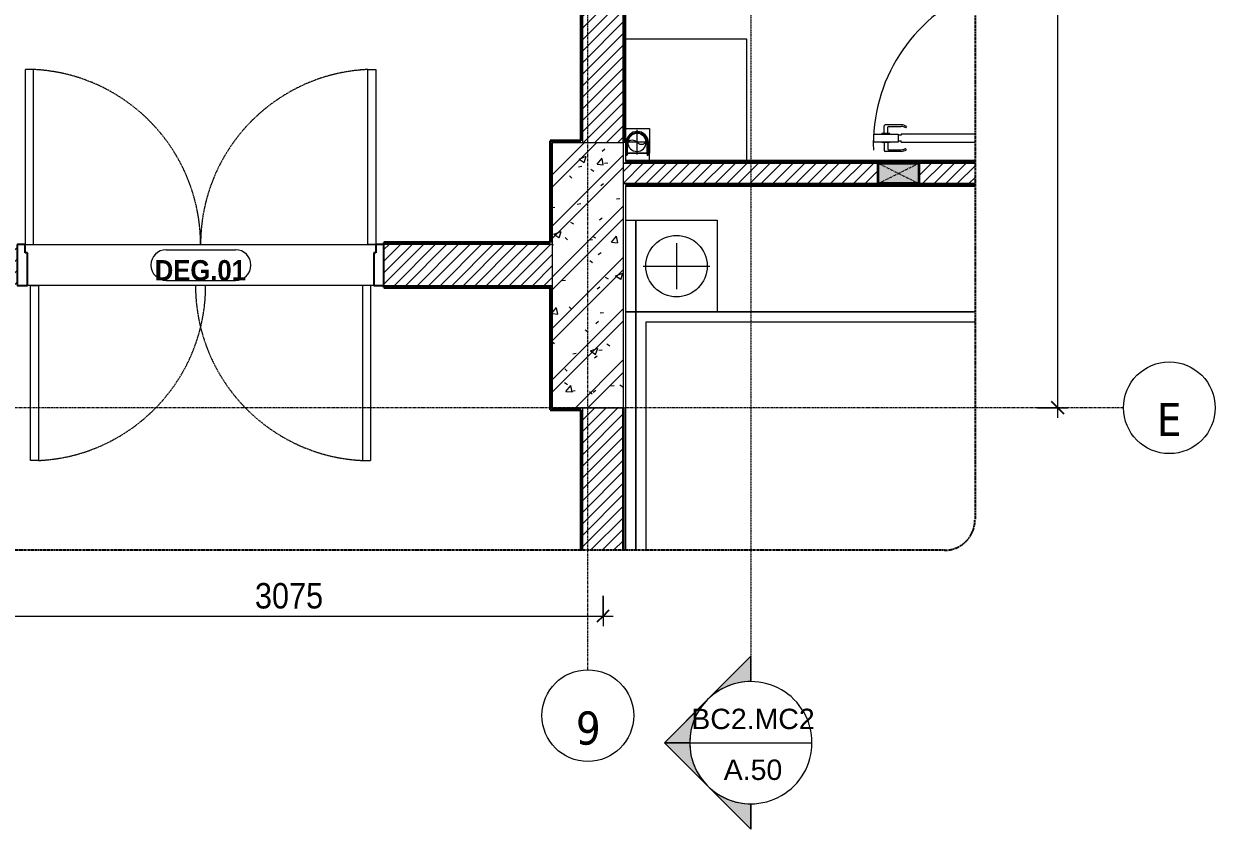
# Model space of a CAD drawing. Header units: millimetres. Extents: x 74302 to 149682, y -1785 to 49068.
# Drawn here: x 80785 to 86631, y 37169 to 41121 of the extents above; entities that cross this region are included whole.
import ezdxf

# ---------------------------------------------------------------- set-up
doc = ezdxf.new("R2010")
doc.units = ezdxf.units.MM
for name, pattern in [('Dash', [6, 3, -3]), ('Dash - Tight', [4.5, 3, -1.5]), ('Dash Dot 3_16_', [7.9375, 4.7625, -1.5875, 0, -1.5875]), ('Grid Line', [22.225, 12.7, -3.175, 3.175, -3.175]), ('Hidden', [7.14375, 4.7625, -2.38125]), ('IMPORT-CENTER _3_', [10.16, 6.35, -1.27, 1.27, -1.27])]:
    doc.linetypes.add(name, pattern=pattern)
for name, color, linetype, lineweight in [('0-1', 7, 'Continuous', 5), ('A-ANNO-DIMS', 211, 'Continuous', 9), ('A-ANNO-DIMS-50', 211, 'Continuous', 9), ('A-DETL-GENF-1', 7, 'Continuous', 18), ('A-DETL-GENF-2', 92, 'Dash - Tight', 18), ('A-DETL-GENF-3', 92, 'Hidden', 25), ('A-DOOR', 31, 'Continuous', 18), ('A-DOOR-FRAM', 31, 'Continuous', 25), ('A-DOOR-IDEN', 31, 'Continuous', 9), ('A-FLOR-HRAL', 11, 'Continuous', 18), ('A-FLOR-HRAL-1', 7, 'Continuous', 18), ('A-WALL', 113, 'Continuous', 18), ('A-WALL-1', 7, 'Continuous', 18), ('A-WALL-3', 113, 'Continuous', 35), ('A-WALL-PATT-1', 9, 'Continuous', 18), ('A-WALL-PATT-2', 7, 'Continuous', 18), ('A-WALL-PATT-3', 111, 'Continuous', 18), ('G-ANNO-SYMB', 111, 'Continuous', 9), ('G-ANNO-SYMB-1', 111, 'Dash Dot 3_16_', 18), ('G-IMPT', 8, 'Continuous', 18), ('G-IMPT-1', 254, 'Continuous', 18), ('G-IMPT-3', 8, 'IMPORT-CENTER _3_', 18), ('I-FURN', 30, 'Continuous', 18), ('I-FURN-1', 253, 'Continuous', 18), ('I-WALL-1', 250, 'Continuous', 35), ('I-WALL-3', 2, 'Continuous', 35), ('M-EQPM', 50, 'Continuous', 18), ('S-COLS', 52, 'Continuous', 18), ('S-COLS-1', 9, 'Continuous', 18), ('S-COLS-2', 250, 'Continuous', 35), ('S-COLS-HDLN-1', 7, 'Dash', 18), ('S-GRID-1', 1, 'Grid Line', 9), ('S-GRID-IDEN', 1, 'Continuous', 9)]:
    doc.layers.add(name, color=color, linetype=linetype, lineweight=lineweight)
doc.styles.add('Arial_2', font='arial.ttf', dxfattribs={"height": 100})
doc.styles.add('Arial_B', font='arialbd.ttf', dxfattribs={"width": 0.9, "height": 100})
doc.styles.add('Tahoma_B', font='tahomabd.ttf', dxfattribs={"height": 162.5})
doc.styles.add('UTM Avo', font='', dxfattribs={"width": 0.9, "height": 125})
doc.styles.get('UTM Avo').set_extended_font_data('UTM Avo')
doc.dimstyles.new('1_Dim_chi_tiet_2_5', dxfattribs={"dimscale": 304.8, "dimtxt": 124.912619, "dimasz": 0.19685, "dimexe": 0.164042, "dimexo": 0.0625, "dimgap": 0.016404, "dimtad": 1, "dimdec": 0, "dimrnd": 5, "dimzin": 0, "dimdsep": 46, "dimtxsty": 'UTM Avo', "dimblk1": 'OBLIQUE', "dimblk2": 'OBLIQUE', "dimsah": 1, "dimcen": 0.09, "dimdle": 0.164042, "dimazin": 0, "dimtfac": 1, "dimtdec": 4, "dimtix": 1, "dimtmove": 0, "dimatfit": 3, "dimfxl": 0.328084, "dimfxlon": 1, "dimtvp": 1, "dimtolj": 1, "dimtzin": 0, "dimarcsym": 2})
pattern_1 = [(45, (0, 0), (-26.516504, 26.516504), [])]
pattern_2 = [(45, (0, 0), (-28.284271, 28.284271), [])]

# ---------------------------------------------------------------- blocks, each defined once
blk = doc.blocks.new('NCV_TKTC_KET CAU_rvt-1-TKCS_SẢNH - BẬC CẤP 2 - MẶT BẰNG')
at = {"layer": 'S-COLS-1'}
h = blk.add_hatch(dxfattribs=at)
h.set_pattern_fill('FP_2', color=256, style=0, pattern_type=2)
h.set_pattern_definition([(45, (0, 0), (-125.7236, 125.7236), []), (45, (0, 190.5), (-125.7236, 125.7236), [])])
h.paths.add_polyline_path([(83727.6, 39236.9), (83727.6, 40536.9), (83377.6, 40536.9), (83377.6, 39236.9)])
h = blk.add_hatch(dxfattribs=at)
h.set_pattern_fill('FP_3', color=256, style=0, pattern_type=2)
h.set_pattern_definition([(50, (0, 0), (364.3679, -31.8783), [38.1, -419.1]), (355, (0, 0), (-70.4859, 382.1133), [30.48, -335.28]), (100.451, (30.36, -2.66), (293.885, 350.2334), [32.38, -356.18]), (46.184, (0, 101.6), (542.1585, -84.0858), [57.15, -628.65]), (96.636, (45.2, 94.6), (474.805, 494.8554), [48.57, -534.27]), (351.184, (0, 101.6), (474.8102, 494.85), [45.72, -502.92]), (21, (50.8, 76.2), (303.2285, -204.5305), [38.1, -419.1]), (326, (50.8, 76.2), (123.6039, 368.376), [30.48, -335.28]), (71.451, (76.07, 59.16), (426.8341, 163.8427), [32.38, -356.18]), (37.5, (0, 0), (6.17665, 169.11015), [16.764, -314.452, 16.764, -323.596, -336.55]), (37.5, (0, 0), (6.17665, 169.11015), [-671.576, 16.764, -319.786]), (7.5, (0, 0), (133.63888, 200.3615), [16.764, -177.292, 16.764, -306.832, -128.27]), (7.5, (0, 0), (133.63888, 200.3615), [-517.652, 16.764, -111.506]), (327.5, (-113.28, 0), (271.18182, -11.45836), [16.764, -110.236, 16.764, -379.476, -525.78]), (327.5, (-113.28, 0), (271.18182, -11.45836), [-523.24, 16.764, -509.016]), (317.5, (-164.08, 0), (296.2585, 50.85285), [16.764, -148.336, 16.764, -246.38, -373.38]), (317.5, (-164.08, 0), (296.2585, 50.85285), [-428.244, 16.764, -356.616])])
h.paths.add_polyline_path([(83727.6, 39236.9), (83727.6, 40536.9), (83377.6, 40536.9), (83377.6, 39236.9)])
at = {"layer": 'S-COLS'}
for p, q in [((83727.6, 40536.9), (83377.6, 40536.9)), ((83377.6, 40536.9), (83377.6, 39236.9)), ((83727.6, 39236.9), (83727.6, 40536.9)), ((83377.6, 39236.9), (83727.6, 39236.9))]:
    blk.add_line(p, q, dxfattribs=at)
blk = doc.blocks.new('Railing - Railing-969000-TKCS_SẢNH - BẬC CẤP 2 - MẶT BẰNG')
at = {"layer": 'A-FLOR-HRAL-1'}
blk.add_line((60829.1, 31066.2), (60829.1, 29276.7), dxfattribs=at)
blk = doc.blocks.new('Railing - Railing-969001-TKCS_SẢNH - BẬC CẤP 2 - MẶT BẰNG')
at = {"layer": 'A-FLOR-HRAL-1'}
blk.add_line((60829.1, 32266.2), (60829.1, 31186.2), dxfattribs=at)
blk = doc.blocks.new('GIUONG NGU-2TAB-1600x2000 - GIUONG NGU-2TAB-1600x2000-851491-TKCS_SẢNH - BẬC CẤP 2 - MẶT BẰNG')
at = {"layer": 'I-FURN-1'}
for p, q in [((458.5, 50), (458.5, 1715)), ((458.5, 1715), (458.5, 50)), ((508.5, 1715), (508.5, 100)), ((8.5, 50), (8.5, 450.3)), ((8.5, 450.3), (458.5, 450.3)), ((8.5, 450.3), (458.5, 450.3)), ((8.5, 50), (8.5, 450.3)), ((233.5, 86.8), (233.5, 413.5)), ((458.5, 450.3), (458.5, 50)), ((458.5, 450.3), (458.5, 50)), ((120.2, 250.2), (346.8, 250.2)), ((508.5, 100), (1628.1, 100)), ((458.5, 50), (8.5, 50)), ((8.5, 0), (8.5, 50)), ((8.5, 50), (458.5, 50)), ((458.5, 50), (8.5, 50)), ((1628.1, 50), (458.5, 50)), ((458.5, 50), (458.5, 0)), ((458.5, 0), (458.5, 50)), ((458.5, 50), (1628.1, 50)), ((458.5, 50), (1628.1, 50))]:
    blk.add_line(p, q, dxfattribs=at)
blk.add_circle((233.5, 250.2), 150.7, dxfattribs=at)
blk = doc.blocks.new('MAY GIAT - MAY GIAT_dwg-V1-TKCS_SẢNH - BẬC CẤP 2 - MẶT BẰNG')
at = {"layer": 'G-IMPT-1', "flags": 128}
blk.add_lwpolyline([(5, 596.6), (5, 2.3), (605, 2.3)], dxfattribs=at)
blk = doc.blocks.new('MAY GIAT - MAY GIAT-401071-TKCS_SẢNH - BẬC CẤP 2 - MẶT BẰNG')
at = {"layer": 'I-FURN-1'}
for p, q in [((5, -2.3), (605, -2.3)), ((5, -596.6), (5, -2.3))]:
    blk.add_line(p, q, dxfattribs=at)
at = {"extrusion": (0, 0, -1), "zscale": -1, "rotation": 180}
blk.add_blockref('MAY GIAT - MAY GIAT_dwg-V1-TKCS_SẢNH - BẬC CẤP 2 - MẶT BẰNG', (0, 0), dxfattribs=at)
blk = doc.blocks.new('G1_SOF - BO TRU - 100x200-746114-TKCS_SẢNH - BẬC CẤP 2 - MẶT BẰNG')
at = {"layer": 'S-COLS-1'}
blk.add_hatch(color=256, dxfattribs=at).paths.add_polyline_path([(50, -100), (50, 100), (-50, 100), (-50, -100)])
at = {"layer": 'S-COLS-2'}
for p, q in [((-50, 100), (50, 100)), ((-50, -100), (-50, 100)), ((50, 100), (50, -100)), ((50, -100), (-50, -100))]:
    blk.add_line(p, q, dxfattribs=at)
at = {"layer": 'S-COLS-HDLN-1'}
for p, q in [((50, -100), (-50, 100)), ((-50, -100), (50, 100))]:
    blk.add_line(p, q, dxfattribs=at)
blk = doc.blocks.new('DOOR_CW_01 CANH MO-PANEL KINH - DIG_01-900x2200-CỬA NHÔM KÍNH-400868-TKCS_SẢNH - BẬC CẤP 2 - MẶT BẰNG')
at = {"layer": 'A-DETL-GENF-1'}
for p, q in [((-399, 820.5), (-438, 820.5)), ((-399, 831.8), (-397, 831.8)), ((-399, 792.2), (-399, 831.8)), ((-397, 872), (-357, 872)), ((-397, 752), (-397, 872)), ((-397, 792.2), (-397, 831.8)), ((-357, 872), (-357, 752)), ((-357, 792.2), (-357, 831.8)), ((-355, 831.8), (-357, 831.8)), ((-355, 792.2), (-355, 831.8)), ((-355, 820.5), (-316, 820.5)), ((-442, 737), (-442, 816.5)), ((-434, 799.5), (-434, 737)), ((-399, 803.5), (-430, 803.5)), ((-397, 792.2), (-399, 792.2)), ((-357, 792.2), (-355, 792.2)), ((-355, 803.5), (-324, 803.5)), ((-320, 799.5), (-320, 737)), ((-312, 737), (-312, 816.5)), ((-433.9, 711.2), (-427.3, 715.8)), ((-357, 752), (-397, 752)), ((-397, 738), (-391, 738)), ((-397, 738), (-397, 375)), ((-363, 752), (-391, 752)), ((-391, 752), (-391, 738)), ((-363, 738), (-363, 752)), ((-357, 738), (-363, 738)), ((-357, 375), (-357, 738)), ((-320.1, 711.2), (-326.7, 715.8))]:
    blk.add_line(p, q, dxfattribs=at)
for centre, radius, start, end in [((-438, 816.5), 4, 90, 180), ((-407, 60), 814, 22.77128, 92), ((-316, 816.5), 4, 0, 90), ((-430, 799.5), 4, 90, 180), ((-324, 799.5), 4, 360, 90), ((-397, 737), 45, 180, 215), ((-397, 737), 37, 180, 215), ((-357, 737), 37, 325, 0), ((-357, 737), 45, 325, 0)]:
    blk.add_arc(centre, radius, start, end, dxfattribs=at)
blk = doc.blocks.new('NCV_TKTC_TANG 1_rvt-1-TKCS_SẢNH - BẬC CẤP 2 - MẶT BẰNG')
at = {"layer": 'A-WALL-PATT-1'}
h = blk.add_hatch(dxfattribs=at)
h.set_pattern_fill('FP_1', color=256, style=0, pattern_type=2)
h.set_pattern_definition(pattern_2)
h.paths.add_polyline_path([(83727.6, 40336.9), (84977.2, 40336.9), (84977.2, 40436.9), (83727.6, 40436.9), (83727.6, 40415.2)])
h.paths.add_polyline_path([(85177.2, 40336.9), (85452.6, 40336.9), (85452.6, 40436.9), (85177.2, 40436.9), (85177.2, 40408)])
at = {"layer": 'A-WALL-PATT-2'}
h = blk.add_hatch(dxfattribs=at)
h.set_pattern_fill('FP_4', color=256, style=0, pattern_type=2)
h.set_pattern_definition(pattern_1)
h.paths.add_polyline_path([(83727.6, 40436.9), (85452.6, 40436.9), (85452.6, 40446.9), (83727.6, 40446.9)])
h = blk.add_hatch(dxfattribs=at)
h.set_pattern_fill('FP_4', color=256, style=0, pattern_type=2)
h.set_pattern_definition(pattern_1)
h.paths.add_polyline_path([(83727.6, 40326.9), (85452.6, 40326.9), (85452.6, 40336.9), (83727.6, 40336.9)])
at = {"layer": 'A-WALL-1'}
for p, q in [((83727.6, 40436.9), (84977.2, 40436.9)), ((84977.2, 40436.9), (83727.6, 40436.9)), ((85177.2, 40436.9), (85452.6, 40436.9)), ((85452.6, 40436.9), (85177.2, 40436.9)), ((84977.2, 40336.9), (83727.6, 40336.9)), ((83727.6, 40336.9), (84977.2, 40336.9)), ((85452.6, 40336.9), (85177.2, 40336.9)), ((85177.2, 40336.9), (85452.6, 40336.9))]:
    blk.add_line(p, q, dxfattribs=at)
at = {"layer": 'I-WALL-1'}
for p, q in [((85452.6, 40446.9), (83737.6, 40446.9)), ((83737.6, 40326.9), (85452.6, 40326.9))]:
    blk.add_line(p, q, dxfattribs=at)
at = {"layer": 'A-DOOR', "rotation": 90.00000000000144}
blk.add_blockref('DOOR_CW_01 CANH MO-PANEL KINH - DIG_01-900x2200-CỬA NHÔM KÍNH-400868-TKCS_SẢNH - BẬC CẤP 2 - MẶT BẰNG', (85827.6, 40936.9), dxfattribs=at)
at = {"layer": 'A-FLOR-HRAL'}
for name in ['Railing - Railing-969001-TKCS_SẢNH - BẬC CẤP 2 - MẶT BẰNG', 'Railing - Railing-969000-TKCS_SẢNH - BẬC CẤP 2 - MẶT BẰNG']:
    blk.add_blockref(name, (22908.5, 9260.7), dxfattribs=at)
at = {"layer": 'I-FURN'}
for name, p, rotation in [('MAY GIAT - MAY GIAT-401071-TKCS_SẢNH - BẬC CẤP 2 - MẶT BẰNG', (84334.2, 41051.9), 270), ('GIUONG NGU-2TAB-1600x2000 - GIUONG NGU-2TAB-1600x2000-851491-TKCS_SẢNH - BẬC CẤP 2 - MẶT BẰNG', (83737.6, 40165.4), 270.0000000000001)]:
    blk.add_blockref(name, p, dxfattribs=dict(at, rotation=rotation))
at = {"layer": 'S-COLS', "rotation": 270.0000000000011}
blk.add_blockref('G1_SOF - BO TRU - 100x200-746114-TKCS_SẢNH - BẬC CẤP 2 - MẶT BẰNG', (85077.2, 40386.9), dxfattribs=at)
blk = doc.blocks.new('FD_07 - DIG_01-1800x2200-CỬA ĐI 2 CÁNH 2-2150742-TKCS_SẢNH - BẬC CẤP 2 - MẶT BẰNG')
at = {"layer": 'A-DETL-GENF-2'}
for p, q in [((-860, 960), (-860, 100)), ((-820, 960), (-860, 960)), ((-820, 100), (-820, 960)), ((820, 100), (820, 960)), ((820, 960), (860, 960)), ((860, 960), (860, 100)), ((-860, 100), (-820, 100)), ((860, 100), (820, 100)), ((-835, -960), (-835, -100)), ((-835, -100), (-795, -100)), ((-795, -100), (-795, -960)), ((835, -100), (795, -100)), ((795, -100), (795, -960)), ((835, -960), (835, -100)), ((-795, -960), (-835, -960)), ((795, -960), (835, -960))]:
    blk.add_line(p, q, dxfattribs=at)
for centre, start, end in [((-860, 100), 0, 87.33412), ((860, 100), 92.66588, 180), ((-835, -100), 272.66588, 360), ((835, -100), 180, 267.33412)]:
    blk.add_arc(centre, 860, start, end, dxfattribs=at)
at = {"layer": 'A-DOOR'}
for p, q in [((-860, 100), (860, 100)), ((850, -100), (-850, -100))]:
    blk.add_line(p, q, dxfattribs=at)
at = {"layer": 'A-DOOR-FRAM'}
for p, q in [((-860, 100), (-900, 100)), ((-900, 100), (-900, -100)), ((-860, 60), (-860, 100)), ((-850, 60), (-860, 60)), ((-850, -100), (-850, 60)), ((860, 60), (850, 60)), ((850, 60), (850, -100)), ((900, 100), (860, 100)), ((860, 100), (860, 60)), ((900, -100), (900, 100)), ((-900, -100), (-850, -100)), ((850, -100), (900, -100))]:
    blk.add_line(p, q, dxfattribs=at)
blk = doc.blocks.new('TKTC_XREF_251221_MB TANG 1 - TKTC_XREF_260130_MB TANG 1_dwg_CUM U_DN100-4202112-TKCS_SẢNH - BẬC CẤP 2 - MẶT BẰNG')
at = {"layer": 'G-IMPT'}
blk.add_hatch(color=256, dxfattribs=at).paths.add_polyline_path([(0, -61), (15.8, -58.9), (30.5, -52.8), (43.1, -43.1), (52.8, -30.5), (58.9, -15.8), (61, 0), (58.9, 15.8), (52.8, 30.5), (43.1, 43.1), (30.5, 52.8), (15.8, 58.9), (0, 61), (0, 57), (14.8, 55.1), (28.5, 49.4), (40.3, 40.3), (49.4, 28.5), (55.1, 14.8), (57, 0), (55.1, -14.8), (49.4, -28.5), (40.3, -40.3), (28.5, -49.4), (14.8, -55.1), (0, -57)])
for p, q in [((-79.1, 66.6), (-79.1, 63.4)), ((-76.6, 66.6), (-76.6, 63.4)), ((-74.6, 66.6), (-74.6, 63.4)), ((-72.7, 69.3), (-72.7, 60.7)), ((-66.9, 67.9), (-71.7, 67.9)), ((-66.9, 62.1), (-71.7, 62.1)), ((-65, 69), (0, 69)), ((-79.1, -63.4), (-79.1, -66.6)), ((-76.6, -63.4), (-76.6, -66.6)), ((-74.6, -63.4), (-74.6, -66.6)), ((-72.7, -60.7), (-72.7, -69.3)), ((-66.9, -62.1), (-71.7, -62.1)), ((-66.9, -67.9), (-71.7, -67.9)), ((-65, -69), (0, -69))]:
    blk.add_line(p, q, dxfattribs=at)
at = {"layer": 'G-IMPT', "flags": 128}
for points in [[(-72.7, 67.6), (-78.1, 67.6), (-78.1, 62.4), (-72.7, 62.4)], [(-71.7, 59.2), (-66.9, 59.2), (-66.9, 70.8), (-71.7, 70.8)], [(-66.9, 70.8), (-66.9, 72.7), (-65, 72.7), (-65, 57.3), (-66.9, 57.3), (-66.9, 59.2)], [(-65, 61), (0, 61), (0, 57)], [(-72.7, -62.4), (-78.1, -62.4), (-78.1, -67.6), (-72.7, -67.6)], [(-71.7, -70.8), (-66.9, -70.8), (-66.9, -59.2), (-71.7, -59.2)], [(-66.9, -59.2), (-66.9, -57.3), (-65, -57.3), (-65, -72.7), (-66.9, -72.7), (-66.9, -70.8)], [(-65, -61), (0, -61), (0, -57)]]:
    blk.add_lwpolyline(points, dxfattribs=at)
at = {"layer": 'G-IMPT'}
for centre, radius, start, end in [((-78.1, 66.6), 0.96, 90, 180), ((-78.1, 63.4), 0.96, 180, 270), ((-71.1, 69.3), 1.56, 112.61986, 247.38014), ((-67.9, 65), 4.8, 143.1301, 216.8699), ((-71.1, 60.7), 1.56, 112.61986, 247.38014), ((0, 0), 69, 270, 90), ((0, 0), 61, 270, 90), ((0, 0), 57, 270, 90), ((-78.1, -63.4), 0.96, 90, 180), ((-78.1, -66.6), 0.96, 180, 270), ((-71.1, -60.7), 1.56, 112.61986, 247.38014), ((-67.9, -65), 4.8, 143.1301, 216.8699), ((-71.1, -69.3), 1.56, 112.61986, 247.38014)]:
    blk.add_arc(centre, radius, start, end, dxfattribs=at)
blk = doc.blocks.new('TKTC_XREF_251221_MB TANG 1 - TKTC_XREF_260130_MB TANG 1_dwg_$cc-4202122-TKCS_SẢNH - BẬC CẤP 2 - MẶT BẰNG')
at = {"layer": 'G-IMPT'}
blk.add_circle((0, 0), 0.5, dxfattribs=at)
for centre, radius, start, end in [((0, 0), 0.5, 90, 270), ((0.188, 0.25), 0.313, 126.8699, 233.1301), ((-0.188, -0.25), 0.313, 306.8699, 53.1301)]:
    blk.add_arc(centre, radius, start, end, dxfattribs=at)
at = {"layer": 'G-IMPT-3'}
for p, q in [((-0.673, 0), (0.673, 0)), ((0, -0.673), (0, 0.62))]:
    blk.add_line(p, q, dxfattribs=at)
blk = doc.blocks.new('TKTC_XREF_251221_MB TANG 1 - TKTC_XREF_260130_MB TANG 1_dwg-4202109-TKCS_SẢNH - BẬC CẤP 2 - MẶT BẰNG')
at = {"layer": 'G-IMPT', "flags": 128}
for points in [[(-119414.1, -360739.7), (-119296.3, -360739.7), (-119296.3, -360859.7), (-119414.1, -360859.7)], [(-119414.1, -360859.7), (-119298.3, -360859.7), (-119298.3, -360899.7)]]:
    blk.add_lwpolyline(points, dxfattribs=at)
at = {"extrusion": (0, 0, -1), "xscale": 90.00000000005063, "yscale": 90.00000000005063, "zscale": -90.00000000005063, "rotation": 270.3740267799378}
blk.add_blockref('TKTC_XREF_251221_MB TANG 1 - TKTC_XREF_260130_MB TANG 1_dwg_$cc-4202122-TKCS_SẢNH - BẬC CẤP 2 - MẶT BẰNG', (119358.3, -360806.9), dxfattribs=at)
at = {"xscale": 0.789473684210524, "yscale": 0.789473684210524, "zscale": 0.789473684210524, "rotation": 89.99999999844344}
blk.add_blockref('TKTC_XREF_251221_MB TANG 1 - TKTC_XREF_260130_MB TANG 1_dwg_CUM U_DN100-4202112-TKCS_SẢNH - BẬC CẤP 2 - MẶT BẰNG', (-119356.5, -360808.4), dxfattribs=at)
blk = doc.blocks.new('TKTC_XREF_251221_MB TANG 1 - TKTC_XREF_251221_MB TANG 1-2038492-TKCS_SẢNH - BẬC CẤP 2 - MẶT BẰNG')
blk.add_blockref('TKTC_XREF_251221_MB TANG 1 - TKTC_XREF_260130_MB TANG 1_dwg-4202109-TKCS_SẢNH - BẬC CẤP 2 - MẶT BẰNG', (169499.1, 384109.7))
blk = doc.blocks.new('BORDER VIEW - BORDER VIEW-2327464-TKCS_SẢNH - BẬC CẤP 2 - MẶT BẰNG')
at = {"layer": 'A-DETL-GENF-3'}
for p, q in [((10072, 9565.4), (10072, 150)), ((9922, 0), (150, 0))]:
    blk.add_line(p, q, dxfattribs=at)
blk.add_arc((9922, 150), 150, 270, 0, dxfattribs=at)
blk = doc.blocks.new('Grid - M_Grid Head - Circle-353313-TKCS_SẢNH - BẬC CẤP 2 - MẶT BẰNG')
at = {"layer": 'S-GRID-IDEN'}
blk.add_circle((0, 0), 4.5, dxfattribs=at)
blk = doc.blocks.new('Section - M_Section Head - Filled-352373-TKCS_SẢNH - BẬC CẤP 2 - MẶT BẰNG')
at = {"layer": 'G-ANNO-SYMB'}
h = blk.add_hatch(color=256, dxfattribs=at)
edge = h.paths.add_edge_path()
edge.add_line((-6, 8.49), (-6, 6))
edge.add_arc((-6, 0), 6, 90, 135)
edge.add_line((-10.24, 4.24), (-6, 8.49))
h = blk.add_hatch(color=256, dxfattribs=at)
edge = h.paths.add_edge_path()
edge.add_line((-6, 8.49), (-1.76, 4.24))
edge.add_arc((-6, 0), 6, 45, 90)
edge.add_line((-6, 6), (-6, 8.49))
h = blk.add_hatch(color=256, dxfattribs=at)
edge = h.paths.add_edge_path()
edge.add_line((-14.49, 0), (-10.24, 4.24))
edge.add_arc((-6, 0), 6, 135, 180)
edge.add_line((-12, 0), (-14.49, 0))
h = blk.add_hatch(color=256, dxfattribs=at)
edge = h.paths.add_edge_path()
edge.add_line((2.49, 0), (0, 0))
edge.add_arc((-6, 0), 6, 360, 405)
edge.add_line((-1.76, 4.24), (2.49, 0))
for p, q in [((-6, 8.49), (-14.49, 0)), ((-6, 8.49), (-10.24, 4.24)), ((-6, 8.49), (2.49, 0)), ((-6, 6), (-6, 8.49)), ((-6, 8.49), (-6, 6)), ((-1.76, 4.24), (-6, 8.49)), ((-10.24, 4.24), (-14.49, 0)), ((2.49, 0), (-1.76, 4.24)), ((-14.49, 0), (-12, 0)), ((0, 0), (2.49, 0)), ((-12, 0), (-14.49, 0)), ((0, 0), (2.49, 0))]:
    blk.add_line(p, q, dxfattribs=at)
for start, end in [(360, 180), (90, 135), (45, 90), (135, 180), (360, 45), (180, 360)]:
    blk.add_arc((-6, 0), 6, start, end, dxfattribs=at)
blk = doc.blocks.new('STN_Door Tag - STN_Door Tag-1788670-TKCS_SẢNH - BẬC CẤP 2 - MẶT BẰNG')
at = {"layer": 'A-DOOR-IDEN'}
for p, q in [((-3.37, 1.49), (3.43, 1.49)), ((-3.37, -1.52), (3.43, -1.52))]:
    blk.add_line(p, q, dxfattribs=at)
for centre, start, end in [((-3.37, -0.01), 90, 270), ((3.43, -0.01), 270, 90)]:
    blk.add_arc(centre, 1.51, start, end, dxfattribs=at)
blk = doc.blocks.new('DIMBLOCK11-TKCS_SẢNH - BẬC CẤP 2 - MẶT BẰNG')
at = {"layer": 'A-ANNO-DIMS-50'}
for p, q in [((80552.6, 38314.6), (80552.6, 38164.6)), ((80552.6, 38214.6), (80552.6, 38314.6)), ((83627.6, 38314.6), (83627.6, 38164.6)), ((83627.6, 38214.6), (83627.6, 38314.6)), ((80552.6, 38214.6), (83677.6, 38214.6))]:
    blk.add_line(p, q, dxfattribs=at)
at = {"layer": 'A-ANNO-DIMS-50', "lineweight": 25}
for p, q in [((80552.6, 38214.6), (80582.6, 38244.6)), ((83627.6, 38214.6), (83657.6, 38244.6)), ((80552.6, 38214.6), (80522.6, 38184.6)), ((83627.6, 38214.6), (83597.6, 38184.6))]:
    blk.add_line(p, q, dxfattribs=at)
at = {"layer": 'A-ANNO-DIMS-50', "color": 0, "insert": (81918.9, 38376.9), "char_height": 125, "width": 410.824, "attachment_point": 1, "line_spacing_factor": 1.110334, "style": 'UTM Avo'}
blk.add_mtext('3075', dxfattribs=at)
blk = doc.blocks.new('_Oblique')
at = {"color": 0, "linetype": 'ByBlock', "lineweight": -2}
blk.add_line((-0.5, -0.5), (0.5, 0.5), dxfattribs=at)
blk = doc.blocks.new('DIMBLOCK12-TKCS_SẢNH - BẬC CẤP 2 - MẶT BẰNG')
at = {"layer": 'A-ANNO-DIMS-50', "lineweight": 25}
for p, q in [((85858.8, 44536.9), (85828.8, 44566.9)), ((85858.8, 44536.9), (85888.8, 44506.9)), ((85858.8, 39236.9), (85828.8, 39266.9)), ((85858.8, 39236.9), (85888.8, 39206.9))]:
    blk.add_line(p, q, dxfattribs=at)
at = {"layer": 'A-ANNO-DIMS-50'}
for p, q in [((85758.8, 44536.9), (85908.8, 44536.9)), ((85858.8, 44536.9), (85758.8, 44536.9)), ((85858.8, 39186.9), (85858.8, 44536.9)), ((85758.8, 39236.9), (85908.8, 39236.9)), ((85858.8, 39236.9), (85758.8, 39236.9))]:
    blk.add_line(p, q, dxfattribs=at)
at = {"layer": 'A-ANNO-DIMS-50', "color": 0, "insert": (85696.4, 41715.8), "char_height": 125, "width": 410.824, "attachment_point": 1, "rotation": 90, "line_spacing_factor": 1.110334, "style": 'UTM Avo'}
blk.add_mtext('5300', dxfattribs=at)

msp = doc.modelspace()

# ---------------------------------------------------------------- hatches: boundary and pattern name
at = {"layer": 'A-WALL-PATT-3'}
h = msp.add_hatch(dxfattribs=at)
h.set_pattern_fill('FP_1', color=256, style=0, pattern_type=2)
h.set_pattern_definition(pattern_2)
h.paths.add_polyline_path([(83527.6, 40536.9), (83727.6, 40536.9), (83727.6, 43836.9), (83527.6, 43836.9), (83527.6, 40546.9)])
h = msp.add_hatch(dxfattribs=at)
h.set_pattern_fill('FP_1', color=256, style=0, pattern_type=2)
h.set_pattern_definition(pattern_2)
h.paths.add_polyline_path([(82552.2, 39837.4), (83377.6, 39837.4), (83377.6, 40037.4), (82552.2, 40037.4), (82552.2, 39997.4)])
h.paths.add_polyline_path([(80152.2, 39837.4), (80752.2, 39837.4), (80752.2, 40037.4), (80152.2, 40037.4), (80152.2, 39997.4)])
h.paths.add_polyline_path([(77537.6, 39837.4), (78352.2, 39837.4), (78352.2, 40037.4), (77527.6, 40037.4), (77527.6, 39837.4)])
h = msp.add_hatch(dxfattribs=at)
h.set_pattern_fill('FP_4', color=256, style=0, pattern_type=2)
h.set_pattern_definition(pattern_1)
h.paths.add_polyline_path([(83367.6, 39827.4), (83377.6, 39827.4), (83377.6, 39837.4), (82552.2, 39837.4), (82552.2, 39827.4), (82994.9, 39827.4)])
h.paths.add_polyline_path([(80152.2, 39827.4), (80752.2, 39827.4), (80752.2, 39837.4), (80152.2, 39837.4)])
h.paths.add_polyline_path([(77537.6, 39827.4), (78352.2, 39827.4), (78352.2, 39837.4), (77537.6, 39837.4)])
h = msp.add_hatch(dxfattribs=at)
h.set_pattern_fill('FP_4', color=256, style=0, pattern_type=2)
h.set_pattern_definition(pattern_1)
h.paths.add_polyline_path([(83377.6, 39226.9), (83377.6, 39827.4), (83367.6, 39827.4), (83367.6, 39226.9)])
h = msp.add_hatch(dxfattribs=at)
h.set_pattern_fill('FP_4', color=256, style=0, pattern_type=2)
h.set_pattern_definition(pattern_1)
h.paths.add_polyline_path([(83517.6, 39226.9), (83527.6, 39226.9), (83527.6, 39236.9), (83377.6, 39236.9), (83377.6, 39226.9)])
h = msp.add_hatch(dxfattribs=at)
h.set_pattern_fill('FP_1', color=256, style=0, pattern_type=2)
h.set_pattern_definition(pattern_2)
h.paths.add_polyline_path([(83527.6, 38537.4), (83727.6, 38537.4), (83727.6, 39236.9), (83527.6, 39236.9), (83527.6, 39226.9)])
h = msp.add_hatch(dxfattribs=at)
h.set_pattern_fill('FP_4', color=256, style=0, pattern_type=2)
h.set_pattern_definition(pattern_1)
h.paths.add_polyline_path([(83520.3, 38537.4), (83527.6, 38537.4), (83527.6, 39226.9), (83517.6, 39226.9), (83517.6, 38537.4)])

# ---------------------------------------------------------------- linework, layer by layer
at = {"layer": 'A-WALL'}
for p, q in [((83527.6, 40536.9), (83527.6, 43836.9)), ((80792.2, 40037.4), (82512.2, 40037.4)), ((83377.6, 40037.4), (82552.2, 40037.4)), ((82502.2, 39837.4), (80802.2, 39837.4)), ((82552.2, 39837.4), (83377.6, 39837.4)), ((83527.6, 38537.4), (83527.6, 39236.9))]:
    msp.add_line(p, q, dxfattribs=at)
at = {"layer": 'A-WALL-3'}
for p, q in [((83517.6, 43826.9), (83517.6, 40546.9)), ((83727.6, 41687.4), (83727.6, 40536.9)), ((83367.6, 40546.9), (83367.6, 40047.4)), ((83517.6, 40546.9), (83367.6, 40546.9)), ((83367.6, 40047.4), (82552.2, 40047.4)), ((82552.2, 40047.4), (82552.2, 40037.4)), ((83727.6, 38537.4), (83727.6, 39236.9))]:
    msp.add_line(p, q, dxfattribs=at)
at = {"layer": 'G-ANNO-SYMB'}
msp.add_line((84052.6, 37593.4), (84652.6, 37593.4), dxfattribs=at)
at = {"layer": 'G-ANNO-SYMB-1'}
msp.add_line((84352.6, 48693.5), (84352.6, 37893.4), dxfattribs=at)
at = {"layer": 'I-WALL-3'}
for p, q in [((82552.2, 39837.4), (82552.2, 39827.4)), ((82552.2, 39827.4), (83367.6, 39827.4)), ((83367.6, 39827.4), (83367.6, 39226.9)), ((83367.6, 39226.9), (83517.6, 39226.9)), ((83517.6, 39226.9), (83517.6, 38537.4))]:
    msp.add_line(p, q, dxfattribs=at)
at = {"layer": 'S-GRID-1'}
for p, q in [((83552.6, 39201.3), (83552.6, 47367.9)), ((84931.2, 39236.9), (76001.8, 39236.9)), ((86181.2, 39236.9), (84931.2, 39236.9)), ((83552.6, 37951.3), (83552.6, 39201.3))]:
    msp.add_line(p, q, dxfattribs=at)

# ---------------------------------------------------------------- block references
at = {"layer": '0-1'}
for name in ['NCV_TKTC_KET CAU_rvt-1-TKCS_SẢNH - BẬC CẤP 2 - MẶT BẰNG', 'NCV_TKTC_TANG 1_rvt-1-TKCS_SẢNH - BẬC CẤP 2 - MẶT BẰNG']:
    msp.add_blockref(name, (0, 0), dxfattribs=at)
at = {"layer": 'A-DETL-GENF-2'}
msp.add_blockref('BORDER VIEW - BORDER VIEW-2327464-TKCS_SẢNH - BẬC CẤP 2 - MẶT BẰNG', (75380.6, 38537.4), dxfattribs=at)
at = {"layer": 'A-DOOR'}
msp.add_blockref('FD_07 - DIG_01-1800x2200-CỬA ĐI 2 CÁNH 2-2150742-TKCS_SẢNH - BẬC CẤP 2 - MẶT BẰNG', (81652.2, 39937.4), dxfattribs=at)
at = {"layer": 'A-DOOR-IDEN', "xscale": 49.99999999999998, "yscale": 49.99999999999998, "zscale": 49.99999999999998}
msp.add_blockref('STN_Door Tag - STN_Door Tag-1788670-TKCS_SẢNH - BẬC CẤP 2 - MẶT BẰNG', (81652.2, 39937.4), dxfattribs=at)
at = {"layer": 'G-ANNO-SYMB', "xscale": 49.99999999999998, "yscale": 49.99999999999998, "zscale": 49.99999999999998, "rotation": 89.99999999999947}
msp.add_blockref('Section - M_Section Head - Filled-352373-TKCS_SẢNH - BẬC CẤP 2 - MẶT BẰNG', (84352.6, 37893.4), dxfattribs=at)
at = {"layer": 'M-EQPM'}
msp.add_blockref('TKTC_XREF_251221_MB TANG 1 - TKTC_XREF_251221_MB TANG 1-2038492-TKCS_SẢNH - BẬC CẤP 2 - MẶT BẰNG', (33652.6, 17236.9), dxfattribs=at)
at = {"layer": 'S-GRID-IDEN', "xscale": 49.99999999999998, "yscale": 49.99999999999998, "zscale": 49.99999999999998, "rotation": 89.99999999999979}
msp.add_blockref('Grid - M_Grid Head - Circle-353313-TKCS_SẢNH - BẬC CẤP 2 - MẶT BẰNG', (86406.2, 39236.9), dxfattribs=at)
at = {"layer": 'S-GRID-IDEN', "xscale": 49.99999999999998, "yscale": 49.99999999999998, "zscale": 49.99999999999998}
msp.add_blockref('Grid - M_Grid Head - Circle-353313-TKCS_SẢNH - BẬC CẤP 2 - MẶT BẰNG', (83552.6, 37726.3), dxfattribs=at)

# ---------------------------------------------------------------- texts
at = {"layer": 'A-DOOR-IDEN', "insert": (81651.1, 39910.7), "char_height": 100, "width": 458.55, "attachment_point": 5, "line_spacing_factor": 0.936439, "style": 'Arial_B'}
msp.add_mtext('\\pt2.25,4.5,6.75,9,11.25,13.5,15.75,18,20.25,22.5,24.75,27,29.25,31.5,33.75,36,38.25,40.5,42.75,45,47.25,49.5,51.75,54,56.25,58.5,60.75,63,65.25,67.5,69.75,72;DEG.01', dxfattribs=at)
at = {"layer": 'G-ANNO-SYMB', "char_height": 100, "attachment_point": 5, "line_spacing_factor": 0.936439, "style": 'Arial_2'}
for s, insert, width in [('\\pt635,1270,1905,2540,3175,3810,4445,5080,5715,6350,6985,7620,8255,8890,9525,10160,10795,11430,12065,12700,13335,13970,14605,15240,15875,16510,17145,17780,18415,19050,19685,20320;BC2.MC2', (84363.2, 37709.4), 618.5), ('\\pt635,1270,1905,2540,3175,3810,4445,5080,5715,6350,6985,7620,8255,8890,9525,10160,10795,11430,12065,12700,13335,13970,14605,15240,15875,16510,17145,17780,18415,19050,19685,20320;A.50', (84363.2, 37459.9), 297.5)]:
    msp.add_mtext(s, dxfattribs=dict(at, insert=insert, width=width))

# ---------------------------------------------------------------- dimensions: what is measured, and where the dimension line sits
at = {"layer": 'A-ANNO-DIMS'}
dim = msp.add_linear_dim(base=(85858.8, 44536.9), p1=(85758.8, 39236.9), p2=(85758.8, 44536.9), angle=90, dimstyle='1_Dim_chi_tiet_2_5', override={"dimpost": '<>', "dimfxl": 5300}, dxfattribs=at)
dim.commit()
dim.dimension.update_dxf_attribs({"geometry": 'DIMBLOCK12-TKCS_SẢNH - BẬC CẤP 2 - MẶT BẰNG', "text_midpoint": (85789.1, 41886.9)})
dim = msp.add_linear_dim(base=(83627.6, 38214.6), p1=(80552.6, 38314.6), p2=(83627.6, 38314.6), dimstyle='1_Dim_chi_tiet_2_5', override={"dimpost": '<>', "dimfxl": 3075}, dxfattribs=at)
dim.commit()
dim.dimension.update_dxf_attribs({"geometry": 'DIMBLOCK11-TKCS_SẢNH - BẬC CẤP 2 - MẶT BẰNG', "text_midpoint": (82090.1, 38284.2)})

# ---------------------------------------------------------------- next in the draw order: texts
at = {"layer": 'S-GRID-IDEN', "char_height": 162.5, "attachment_point": 5, "line_spacing_factor": 0.996129, "style": 'Tahoma_B', "bg_fill": 3, "box_fill_scale": 1.25, "bg_fill_color": 256, "bg_fill_true_color": 13158600, "bg_fill_transparency": 0}
for s, insert, width in [('\\pt634.99962,1269.99925,1905.0005,2540.00013,3174.99975,3809.99937,4445.00062,5080.00025,5714.99987,6349.9995,6985.00075,7620.00037,8255,8889.99962,9524.99925,10160.0005,10795.00013,11429.99975,12064.99938,12700.00063,13335.00025,13969.99988,14604.9995,15240.00075,15875.00038,16510,17144.99963,17779.99925,18415.0005,19050.00013,19684.99975,20319.99938;E', (86405.7, 39179.7), 139), ('\\pt634.99962,1269.99925,1905.0005,2540.00013,3174.99975,3809.99937,4445.00062,5080.00025,5714.99987,6349.9995,6985.00075,7620.00037,8255,8889.99962,9524.99925,10160.0005,10795.00013,11429.99975,12064.99938,12700.00063,13335.00025,13969.99988,14604.9995,15240.00075,15875.00038,16510,17144.99963,17779.99925,18415.0005,19050.00013,19684.99975,20319.99938;9', (83554.9, 37663.9), 145.5)]:
    msp.add_mtext(s, dxfattribs=dict(at, insert=insert, width=width))

doc.saveas('drawing.dxf')
